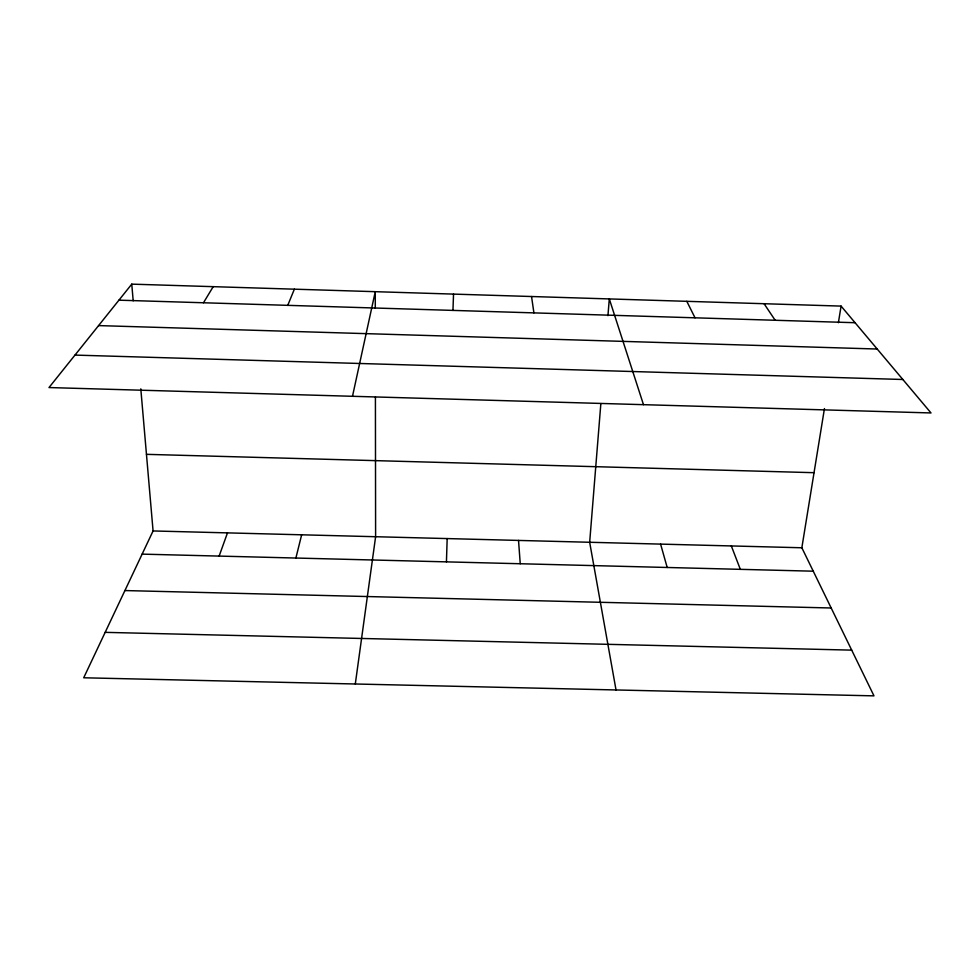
<?xml version="1.0" encoding="UTF-8"?>
<svg xmlns="http://www.w3.org/2000/svg" width="980" height="980" viewBox="0 0 980 980"><rect width="100%" height="100%" fill="white"/><g stroke="black" fill="none" stroke-linecap="round" stroke-linejoin="round"><path stroke-width="1.47" d="M446.439 561.859L447.174 538.571M452.956 310.403L453.532 294.098M600.85 403.625L589.666 542.271L616.028 689.957M607.943 315.658L609.303 298.925L643.48 404.666M355.299 683.991L375.61 536.721L375.413 397.133M140.802 388.852L153.076 530.952L83.704 677.78L873.976 695.861L801.848 547.771L824.45 408.562M838.39 322.714L841.085 306.103L131.761 284.139L49 387.553L931 412.948L841.085 306.103M352.494 396.288L375.267 291.685L375.291 308.235M295.887 558.037L301.656 534.811M219.128 556.077L227.483 532.887M287.753 305.344L294.368 289.174M203.485 302.759L213.199 286.662M105.166 632.357L851.706 650.132M142.125 554.129L813.253 571.193M124.913 590.56L831.175 607.992M153.076 530.952L801.848 547.771M146.461 454.34L814.037 472.691M98.576 325.593L877.21 349.027M74.982 355.091L902.85 379.493M118.923 300.174L855.062 322.714M764.069 303.714L775.18 320.276M686.808 301.326L695.028 317.814M731.325 545.946L740.329 569.343M660.594 544.108L667.196 567.481M531.54 296.524L533.916 312.877M131.761 284.139L133.194 300.823M518.53 540.421L520.245 563.745"/></g></svg>
